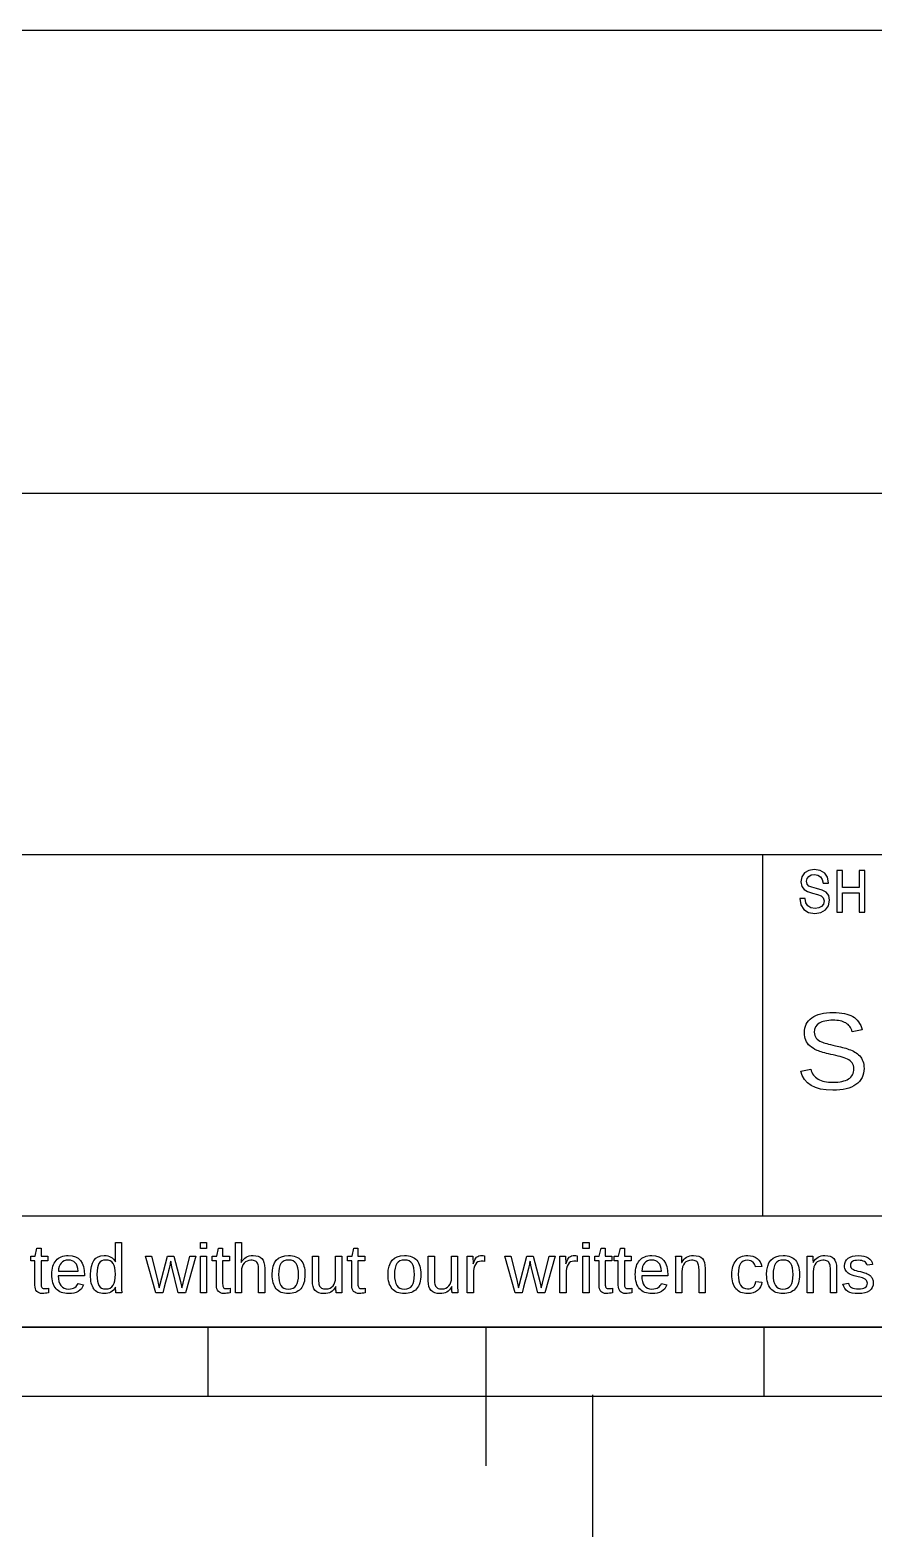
# Model space of a CAD drawing. Extents: x 0 to 297, y -130 to 79.
# Drawn here: x 220.8 to 251.1, y -128.2 to -74 of the extents above; entities that cross this region are included whole.
import ezdxf

# ---------------------------------------------------------------- set-up
doc = ezdxf.new("R2010")
doc.units = 0
doc.layers.get('0').update_dxf_attribs({"linetype": 'CONTINUOUS'})

msp = doc.modelspace()

# ---------------------------------------------------------------- linework, layer by layer
at = {"color": 7}
for p, q in [((147.09296, -73.981505), (287.18473, -73.981505)), ((147.08879, -90.636775), (266.15528, -90.636775)), ((147.08879, -103.636775), (266.15528, -103.636775)), ((247.13881, -116.636775), (247.13881, -103.636775)), ((248.543806, -104.442775), (248.509806, -104.624775)), ((248.641805, -104.302775), (248.543806, -104.442775)), ((248.792805, -104.211775), (248.641805, -104.302775)), ((248.712805, -104.594775), (248.731805, -104.496775)), ((248.731805, -104.702775), (248.712805, -104.594775)), ((248.731805, -104.496775), (248.788805, -104.423775)), ((248.788805, -104.423775), (248.874805, -104.373775)), ((248.986805, -104.179775), (248.792805, -104.211775)), ((248.874805, -104.373775), (248.993805, -104.356775)), ((249.203805, -104.211775), (248.986805, -104.179775)), ((248.993805, -104.356775), (249.114805, -104.377775)), ((249.114805, -104.377775), (249.209805, -104.436775)), ((249.363805, -104.306775), (249.203805, -104.211775)), ((249.209805, -104.436775), (249.272805, -104.533775)), ((249.272805, -104.533775), (249.302805, -104.665775)), ((249.464804, -104.457775), (249.363805, -104.306775)), ((249.499804, -104.661775), (249.464804, -104.457775)), ((250.002804, -104.217775), (249.801804, -104.217775)), ((249.801804, -104.217775), (249.801804, -105.717775)), ((250.002804, -104.829775), (250.002804, -104.217775)), ((250.802803, -104.217775), (250.603803, -104.217775)), ((250.603803, -104.217775), (250.603803, -104.829775)), ((250.802803, -105.717775), (250.802803, -104.217775)), ((248.509806, -104.624775), (248.537806, -104.786775)), ((248.537806, -104.786775), (248.619805, -104.896775)), ((248.619805, -104.896775), (248.749805, -104.970775)), ((248.794805, -104.771775), (248.731805, -104.702775)), ((248.749805, -104.970775), (248.926805, -105.026775)), ((248.904805, -104.818775), (248.794805, -104.771775)), ((249.073805, -104.859775), (248.904805, -104.818775)), ((248.926805, -105.026775), (249.101805, -105.075775)), ((249.270805, -104.916775), (249.073805, -104.859775)), ((249.101805, -105.075775), (249.233805, -105.123775)), ((249.233805, -105.123775), (249.313805, -105.192775)), ((249.417805, -104.991775), (249.270805, -104.916775)), ((249.302805, -104.665775), (249.499804, -104.665775)), ((249.507804, -105.106775), (249.417805, -104.991775)), ((249.499804, -104.665775), (249.499804, -104.661775)), ((249.540804, -105.283775), (249.507804, -105.106775)), ((250.603803, -104.829775), (250.002804, -104.829775)), ((250.002804, -105.717775), (250.002804, -105.013775)), ((250.002804, -105.013775), (250.603803, -105.013775)), ((250.603803, -105.013775), (250.603803, -105.717775)), ((248.660805, -105.222775), (248.463806, -105.222775)), ((248.463806, -105.222775), (248.507806, -105.452775)), ((248.507806, -105.452775), (248.615805, -105.620775)), ((248.615805, -105.620775), (248.781805, -105.722775)), ((248.684805, -105.372775), (248.660805, -105.222775)), ((248.660805, -105.222775), (248.660805, -105.222775)), ((248.755805, -105.484775), (248.684805, -105.372775)), ((248.868805, -105.553775), (248.755805, -105.484775)), ((249.015805, -105.577775), (248.868805, -105.553775)), ((249.146805, -105.560775), (249.015805, -105.577775)), ((249.248805, -105.506775), (249.146805, -105.560775)), ((249.229805, -105.724775), (249.395805, -105.629775)), ((249.315805, -105.419775), (249.248805, -105.506775)), ((249.313805, -105.192775), (249.341805, -105.305775)), ((249.341805, -105.305775), (249.315805, -105.419775)), ((249.395805, -105.629775), (249.501804, -105.480775)), ((249.501804, -105.480775), (249.540804, -105.283775)), ((248.781805, -105.722775), (249.006805, -105.758775)), ((249.006805, -105.758775), (249.229805, -105.724775)), ((249.801804, -105.717775), (250.002804, -105.717775)), ((249.801804, -105.717775), (249.801804, -105.717775)), ((250.603803, -105.717775), (250.802803, -105.717775)), ((250.71511, -109.947891), (250.35241, -110.011591)), ((248.50419, -111.429601), (248.8611, -111.358201)), ((250.77883, -111.331241), (250.77878, -111.331211)), ((147.08866, -116.636775), (266.15514, -116.636775)), ((223.85663, -118.146985), (223.85663, -117.598885)), ((223.85663, -117.598885), (224.07636, -117.598885)), ((224.07636, -117.598885), (224.07636, -119.138195)), ((226.91205, -117.808915), (226.91205, -117.598945)), ((226.91205, -117.598945), (227.13177, -117.598945)), ((227.13177, -117.598945), (227.13177, -117.808915)), ((228.16818, -119.410555), (228.16818, -117.599025)), ((228.16818, -117.599025), (228.38791, -117.599025)), ((228.38791, -117.599025), (228.38791, -118.070225)), ((240.66815, -117.808915), (240.66815, -117.598945)), ((240.66815, -117.598945), (240.88788, -117.598945)), ((240.88788, -117.598945), (240.88788, -117.808915)), ((220.80732, -118.249585), (220.80732, -118.089675)), ((220.80732, -118.089675), (220.96845, -118.089675)), ((220.96845, -118.089675), (221.03315, -117.794265)), ((221.03315, -117.794265), (221.17963, -117.794265)), ((221.17963, -117.794265), (221.17963, -118.089675)), ((221.17963, -118.089675), (221.42377, -118.089675)), ((221.42377, -118.089675), (221.42377, -118.249585)), ((223.85863, -118.294695), (223.85663, -118.146985)), ((225.30562, -119.410475), (224.93575, -118.089675)), ((224.93575, -118.089675), (225.15303, -118.089675)), ((225.15303, -118.089675), (225.37642, -118.986885)), ((225.44962, -119.138285), (225.7255, -118.089705)), ((225.7255, -118.089705), (225.9611, -118.089705)), ((225.9611, -118.089705), (226.19181, -118.996685)), ((226.28581, -119.058935), (226.53606, -118.089705)), ((226.7509, -118.089705), (226.37249, -119.410475)), ((226.53606, -118.089705), (226.7509, -118.089705)), ((227.13177, -117.808915), (226.91205, -117.808915)), ((226.91205, -119.410475), (226.91205, -118.089675)), ((226.91205, -118.089675), (227.13177, -118.089675)), ((227.13177, -118.089675), (227.13177, -119.410475)), ((227.33807, -118.249585), (227.33807, -118.089675)), ((227.33807, -118.089675), (227.4992, -118.089675)), ((227.4992, -118.089675), (227.5639, -117.794265)), ((227.5639, -117.794265), (227.71039, -117.794265)), ((227.71039, -117.794265), (227.71039, -118.089675)), ((227.71039, -118.089675), (227.95453, -118.089675)), ((227.95453, -118.089675), (227.95453, -118.249585)), ((230.93704, -118.089695), (231.15887, -118.089675)), ((230.93704, -118.969815), (230.93704, -118.089695)), ((231.15887, -118.089675), (231.15887, -118.927075)), ((231.77291, -118.855025), (231.77291, -118.089645)), ((231.77291, -118.089645), (231.99263, -118.089645)), ((231.99263, -118.089645), (231.99263, -119.128455)), ((232.20379, -118.249585), (232.20379, -118.089675)), ((232.20379, -118.089675), (232.36493, -118.089675)), ((232.36493, -118.089675), (232.42963, -117.794265)), ((232.42963, -117.794265), (232.57612, -117.794265)), ((232.57612, -117.794265), (232.57612, -118.089675)), ((232.57612, -118.089675), (232.82026, -118.089675)), ((232.82026, -118.089675), (232.82026, -118.249585)), ((235.10696, -118.089695), (235.32879, -118.089675)), ((235.10696, -118.969815), (235.10696, -118.089695)), ((235.32879, -118.089675), (235.32879, -118.927075)), ((235.94282, -118.855025), (235.94282, -118.089645)), ((235.94282, -118.089645), (236.16254, -118.089645)), ((236.16254, -118.089645), (236.16254, -119.128455)), ((236.50221, -118.089675), (236.70973, -118.089675)), ((237.12755, -118.077415), (237.12755, -118.278835)), ((238.22911, -119.410475), (237.85924, -118.089675)), ((237.85924, -118.089675), (238.07653, -118.089675)), ((238.07653, -118.089675), (238.29992, -118.986885)), ((238.37312, -119.138285), (238.649, -118.089705)), ((238.649, -118.089705), (238.88459, -118.089705)), ((238.88459, -118.089705), (239.1153, -118.996685)), ((239.2093, -119.058935), (239.45954, -118.089705)), ((239.67439, -118.089705), (239.29608, -119.410475)), ((239.45954, -118.089705), (239.67439, -118.089705)), ((239.83473, -118.089675), (240.04225, -118.089675)), ((240.46007, -118.077415), (240.46007, -118.278835)), ((240.88788, -117.808915), (240.66815, -117.808915)), ((240.66815, -119.410475), (240.66815, -118.089675)), ((240.66815, -118.089675), (240.88788, -118.089675)), ((240.88788, -118.089675), (240.88788, -119.410475)), ((241.09417, -118.249585), (241.09417, -118.089675)), ((241.09417, -118.089675), (241.25531, -118.089675)), ((241.25531, -118.089675), (241.32001, -117.794265)), ((241.32001, -117.794265), (241.4665, -117.794265)), ((241.4665, -117.794265), (241.4665, -118.089675)), ((241.4665, -118.089675), (241.71064, -118.089675)), ((241.71064, -118.089675), (241.71064, -118.249585)), ((241.78875, -118.249585), (241.78875, -118.089675)), ((241.78875, -118.089675), (241.94989, -118.089675)), ((241.94989, -118.089675), (242.01459, -117.794265)), ((242.01459, -117.794265), (242.16108, -117.794265)), ((242.16108, -117.794265), (242.16108, -118.089675)), ((242.16108, -118.089675), (242.40522, -118.089675)), ((242.40522, -118.089675), (242.40522, -118.249585)), ((244.00228, -118.089715), (244.2098, -118.089715)), ((248.72753, -118.089715), (248.93505, -118.089715)), ((220.95991, -118.249585), (220.80732, -118.249585)), ((220.95991, -119.130935), (220.95991, -118.249585)), ((221.42377, -118.249585), (221.17963, -118.249585)), ((221.17963, -118.249585), (221.17963, -119.083325)), ((221.80341, -118.628035), (222.5163, -118.628005)), ((223.85663, -118.294695), (223.85863, -118.294695)), ((225.88665, -118.476635), (225.84275, -118.270335)), ((226.11737, -119.410475), (225.88665, -118.476635)), ((227.49066, -118.249585), (227.33807, -118.249585)), ((227.49066, -119.130935), (227.49066, -118.249585)), ((227.95453, -118.249585), (227.71039, -118.249585)), ((227.71039, -118.249585), (227.71039, -119.083325)), ((228.37791, -118.315625), (228.38177, -118.315505)), ((228.38791, -118.631745), (228.38791, -119.410555)), ((229.00189, -119.410515), (229.00189, -118.573115)), ((229.22284, -118.530385), (229.22284, -119.410515)), ((232.35638, -118.249585), (232.20379, -118.249585)), ((232.35638, -119.130935), (232.35638, -118.249585)), ((232.82026, -118.249585), (232.57612, -118.249585)), ((232.57612, -118.249585), (232.57612, -119.083325)), ((236.50921, -119.410475), (236.50921, -118.397285)), ((236.71973, -118.359445), (236.72473, -118.359445)), ((238.81024, -118.476635), (238.76624, -118.270335)), ((239.04095, -119.410475), (238.81024, -118.476635)), ((239.84173, -119.410475), (239.84173, -118.397285)), ((240.05225, -118.359445), (240.05725, -118.359445)), ((241.24676, -118.249585), (241.09417, -118.249585)), ((241.24676, -119.130935), (241.24676, -118.249585)), ((241.71064, -118.249585), (241.4665, -118.249585)), ((241.4665, -118.249585), (241.4665, -119.083325)), ((241.94134, -118.249585), (241.78875, -118.249585)), ((241.94134, -119.130935), (241.94134, -118.249585)), ((242.40522, -118.249585), (242.16108, -118.249585)), ((242.16108, -118.249585), (242.16108, -119.083325)), ((242.78485, -118.628035), (243.49774, -118.628005)), ((244.00928, -119.410515), (244.00928, -118.371695)), ((244.2188, -118.315635), (244.2228, -118.315635)), ((244.22901, -118.645135), (244.22901, -119.410515)), ((244.84295, -119.410475), (244.84295, -118.573075)), ((245.06386, -118.530455), (245.06386, -119.410585)), ((247.09761, -118.459575), (246.87178, -118.476675)), ((248.73453, -119.410515), (248.73453, -118.371695)), ((248.94405, -118.315635), (248.94805, -118.315635)), ((248.95425, -118.645135), (248.95425, -119.410515)), ((249.56829, -119.410475), (249.56829, -118.573075)), ((249.78912, -118.530455), (249.78912, -119.410585)), ((251.08802, -118.392345), (250.89027, -118.416745)), ((221.44572, -119.238305), (221.44574, -119.400705)), ((222.74336, -118.796415), (221.80097, -118.796455)), ((222.51509, -119.067435), (222.70796, -119.122335)), ((222.74336, -118.767115), (222.74336, -118.796415)), ((223.19013, -118.748855), (223.19013, -118.748855)), ((223.8604, -119.198035), (223.85663, -119.198065)), ((225.42892, -119.228585), (225.44962, -119.138285)), ((226.19181, -118.996685), (226.24801, -119.228615)), ((226.24801, -119.228615), (226.28581, -119.058935)), ((227.97649, -119.238305), (227.9765, -119.400705)), ((230.43994, -118.748855), (230.43988, -118.748855)), ((230.67059, -118.748855), (230.67059, -118.748855)), ((231.78211, -119.184615), (231.77811, -119.184615)), ((232.84221, -119.238305), (232.84222, -119.400705)), ((234.60986, -118.748855), (234.6098, -118.748855)), ((234.84051, -118.748855), (234.84051, -118.748855)), ((235.95202, -119.184615), (235.94802, -119.184615)), ((236.72962, -118.721955), (236.72962, -119.410435)), ((238.35242, -119.228585), (238.37312, -119.138285)), ((239.1153, -118.996685), (239.1715, -119.228615)), ((239.1715, -119.228615), (239.2093, -119.058935)), ((240.06214, -118.721955), (240.06214, -119.410435)), ((241.73259, -119.238305), (241.7326, -119.400705)), ((242.42717, -119.238305), (242.42718, -119.400705)), ((243.7248, -118.796415), (242.78241, -118.796455)), ((243.49653, -119.067435), (243.6894, -119.122335)), ((243.7248, -118.767115), (243.7248, -118.796415)), ((246.25655, -118.744005), (246.25652, -118.743965)), ((246.88277, -119.002735), (247.10494, -119.017435)), ((248.22547, -118.748855), (248.22551, -118.748855)), ((248.45623, -118.748855), (248.45623, -118.748855)), ((250.02117, -119.100385), (250.21526, -119.062585)), ((250.67057, -118.854965), (250.5131, -118.813465)), ((251.11123, -119.045545), (251.11126, -119.045485)), ((224.08336, -119.410415), (223.8734, -119.410415)), ((225.55953, -119.410475), (225.30562, -119.410475)), ((226.37249, -119.410475), (226.11737, -119.410475)), ((227.13177, -119.410475), (226.91205, -119.410475)), ((228.38791, -119.410555), (228.16818, -119.410555)), ((229.22284, -119.410515), (229.00189, -119.410515)), ((231.99963, -119.410445), (231.79211, -119.410445)), ((236.16954, -119.410445), (235.96202, -119.410445)), ((236.72962, -119.410435), (236.50921, -119.410475)), ((238.48302, -119.410475), (238.22911, -119.410475)), ((239.29608, -119.410475), (239.04095, -119.410475)), ((240.06214, -119.410435), (239.84173, -119.410475)), ((240.88788, -119.410475), (240.66815, -119.410475)), ((244.22901, -119.410515), (244.00928, -119.410515)), ((245.06386, -119.410585), (244.84295, -119.410475)), ((248.95425, -119.410515), (248.73453, -119.410515)), ((249.78912, -119.410585), (249.56829, -119.410475)), ((9.995553, -120.629921), (286.70447, -120.629921)), ((147.09296, -120.636775), (287.18473, -120.636775)), ((227.175, -120.629921), (227.175, -123.129921)), ((237.175, -120.629921), (237.175, -125.629921)), ((247.175, -120.629921), (247.175, -123.129921)), ((137.15173, -123.129921), (287.19826, -123.129921)), ((241.008, -123.074181), (241.008, -128.185651))]:
    msp.add_line(p, q, dxfattribs=at)
for points in [[(248.89776, -109.511881), (249.076533, -109.385835), (249.331837, -109.322811), (249.66367, -109.322811)], [(249.66367, -109.322811), (249.97235, -109.322811), (250.208363, -109.370401), (250.37171, -109.465581)], [(250.37171, -109.465581), (250.53505, -109.559468), (250.649517, -109.720238), (250.71511, -109.947891)], [(248.63152, -110.050141), (248.63152, -109.817348), (248.720267, -109.637928), (248.89776, -109.511881)], [(249.16206, -109.708691), (249.047593, -109.780711), (248.99036, -109.888105), (248.99036, -110.030871)], [(248.99036, -110.030871), (248.99036, -110.114471), (249.012227, -110.183925), (249.05596, -110.239231)], [(249.65981, -109.600651), (249.44245, -109.600651), (249.276533, -109.636665), (249.16206, -109.708691)], [(250.12476, -109.699051), (250.012867, -109.633451), (249.857883, -109.600651), (249.65981, -109.600651)], [(250.35241, -110.011591), (250.312543, -109.867538), (250.23666, -109.763358), (250.12476, -109.699051)], [(248.68172, -110.320241), (248.648253, -110.241781), (248.63152, -110.151748), (248.63152, -110.050141)], [(248.83027, -110.526671), (248.765937, -110.467471), (248.71642, -110.398661), (248.68172, -110.320241)], [(249.09265, -110.684871), (248.982043, -110.637271), (248.894583, -110.584538), (248.83027, -110.526671)], [(249.05596, -110.239231), (249.10096, -110.293231), (249.165267, -110.339535), (249.24888, -110.378141)], [(249.24888, -110.378141), (249.33248, -110.415408), (249.49904, -110.461708), (249.74856, -110.517041)], [(249.74856, -110.517041), (249.83216, -110.536308), (249.915117, -110.556241), (249.99743, -110.576841)], [(249.58268, -110.827631), (249.367893, -110.780031), (249.20455, -110.732445), (249.09265, -110.684871)], [(249.9203, -110.906731), (249.818693, -110.882265), (249.706153, -110.855898), (249.58268, -110.827631)], [(250.18268, -110.997431), (250.109367, -110.961431), (250.021907, -110.931198), (249.9203, -110.906731)], [(249.99743, -110.576841), (250.08103, -110.596108), (250.160773, -110.619908), (250.23666, -110.648241)], [(250.35245, -111.134401), (250.312583, -111.079068), (250.255993, -111.033411), (250.18268, -110.997431)], [(250.23666, -110.648241), (250.31254, -110.675241), (250.38328, -110.707408), (250.44888, -110.744741)], [(250.44888, -110.744741), (250.51576, -110.782008), (250.573637, -110.827668), (250.62251, -110.881721)], [(250.62251, -110.881721), (250.671377, -110.935721), (250.709317, -110.999388), (250.73633, -111.072721)], [(250.73633, -111.072721), (250.764663, -111.146028), (250.77883, -111.232201), (250.77883, -111.331241)], [(249.65595, -112.120271), (248.993577, -112.120271), (248.609657, -111.890048), (248.50419, -111.429601)], [(248.8611, -111.358201), (248.902233, -111.521541), (248.989693, -111.641798), (249.12348, -111.718971)], [(250.21929, -111.711251), (250.349197, -111.628938), (250.41415, -111.508681), (250.41415, -111.350481)], [(250.41415, -111.350481), (250.41415, -111.261735), (250.393583, -111.189708), (250.35245, -111.134401)], [(250.77878, -111.331211), (250.77878, -111.582011), (250.680387, -111.776221), (250.4836, -111.913841)], [(249.12348, -111.718971), (249.25724, -111.794851), (249.439233, -111.832791), (249.66946, -111.832791)], [(250.4836, -111.913841), (250.288107, -112.051461), (250.012223, -112.120271), (249.65595, -112.120271)], [(249.66946, -111.832791), (249.9074, -111.832791), (250.090677, -111.792278), (250.21929, -111.711251)], [(221.72285, -118.239765), (221.82539, -118.123392), (221.97147, -118.065205), (222.16109, -118.065205)], [(222.16109, -118.065205), (222.54927, -118.065205), (222.74336, -118.299175), (222.74336, -118.767115)], [(222.95942, -118.756145), (222.95942, -118.295532), (223.121367, -118.065225), (223.44526, -118.065225)], [(223.44526, -118.065225), (223.545353, -118.065225), (223.628767, -118.083525), (223.6955, -118.120125)], [(223.6955, -118.120125), (223.762233, -118.156725), (223.815943, -118.214915), (223.85663, -118.294695)], [(228.38177, -118.315505), (228.42897, -118.229239), (228.48553, -118.166169), (228.55145, -118.126295)], [(228.38791, -118.070225), (228.38791, -118.119892), (228.386243, -118.171159), (228.38291, -118.224025)], [(228.55145, -118.126295), (228.618183, -118.085629), (228.702413, -118.065295), (228.80414, -118.065295)], [(228.80414, -118.065295), (228.947367, -118.065295), (229.052753, -118.101102), (229.1203, -118.172715)], [(229.49017, -118.748855), (229.49017, -118.293122), (229.687517, -118.065255), (230.08221, -118.065255)], [(230.08221, -118.065255), (230.284037, -118.065255), (230.432557, -118.121002), (230.52777, -118.232495)], [(233.66009, -118.748855), (233.66009, -118.293122), (233.857437, -118.065255), (234.25213, -118.065255)], [(234.25213, -118.065255), (234.453957, -118.065255), (234.602477, -118.121002), (234.69769, -118.232495)], [(236.50921, -118.397285), (236.50921, -118.304512), (236.506877, -118.201975), (236.50221, -118.089675)], [(236.70973, -118.089675), (236.716397, -118.239415), (236.71973, -118.329339), (236.71973, -118.359445)], [(236.72473, -118.359445), (236.75973, -118.246325), (236.800013, -118.169015), (236.84558, -118.127515)], [(236.84558, -118.127515), (236.89118, -118.085982), (236.95547, -118.065215), (237.03845, -118.065215)], [(237.03845, -118.065215), (237.067717, -118.065215), (237.097417, -118.069282), (237.12755, -118.077415)], [(239.84173, -118.397285), (239.84173, -118.304512), (239.839397, -118.201975), (239.83473, -118.089675)], [(240.04225, -118.089675), (240.048917, -118.239415), (240.05225, -118.329339), (240.05225, -118.359445)], [(240.05725, -118.359445), (240.09225, -118.246325), (240.132533, -118.169015), (240.1781, -118.127515)], [(240.1781, -118.127515), (240.2237, -118.085982), (240.28799, -118.065215), (240.37097, -118.065215)], [(240.37097, -118.065215), (240.400237, -118.065215), (240.429937, -118.069282), (240.46007, -118.077415)], [(242.70429, -118.239765), (242.80683, -118.123392), (242.952907, -118.065205), (243.14252, -118.065205)], [(243.14252, -118.065205), (243.530707, -118.065205), (243.7248, -118.299175), (243.7248, -118.767115)], [(244.00928, -118.371695), (244.00928, -118.217889), (244.006947, -118.123895), (244.00228, -118.089715)], [(244.2098, -118.089715), (244.210467, -118.093715), (244.211133, -118.104715), (244.2118, -118.122715)], [(244.2118, -118.122715), (244.212467, -118.140649), (244.213133, -118.161415), (244.2138, -118.185015)], [(244.2228, -118.315635), (244.273267, -118.224489), (244.331453, -118.160199), (244.39736, -118.122765)], [(244.39736, -118.122765), (244.464087, -118.084499), (244.546687, -118.065365), (244.64516, -118.065365)], [(244.64516, -118.065365), (244.790013, -118.065365), (244.895807, -118.101582), (244.96254, -118.174015)], [(246.17354, -118.241065), (246.2712, -118.123879), (246.411173, -118.065285), (246.59346, -118.065285)], [(246.59346, -118.065285), (246.728553, -118.065285), (246.840453, -118.100279), (246.92916, -118.170265)], [(247.27581, -118.748855), (247.27581, -118.293122), (247.473157, -118.065255), (247.86785, -118.065255)], [(247.86785, -118.065255), (248.06967, -118.065255), (248.21819, -118.121002), (248.31341, -118.232495)], [(248.73453, -118.371695), (248.73453, -118.217889), (248.732197, -118.123895), (248.72753, -118.089715)], [(248.93505, -118.089715), (248.935717, -118.093715), (248.936383, -118.104715), (248.93705, -118.122715)], [(248.93705, -118.122715), (248.937717, -118.140649), (248.938383, -118.161415), (248.93905, -118.185015)], [(248.94805, -118.315635), (248.998517, -118.224489), (249.056703, -118.160199), (249.12261, -118.122765)], [(249.12261, -118.122765), (249.189343, -118.084499), (249.271943, -118.065365), (249.37041, -118.065365)], [(249.37041, -118.065365), (249.51527, -118.065365), (249.621067, -118.101582), (249.6878, -118.174015)], [(250.07362, -118.438725), (250.07362, -118.318279), (250.116343, -118.226725), (250.20179, -118.164065)], [(250.20179, -118.164065), (250.288057, -118.100599), (250.413383, -118.068865), (250.57777, -118.068865)], [(250.57777, -118.068865), (250.723443, -118.068865), (250.839003, -118.094499), (250.92445, -118.145765)], [(250.92445, -118.145765), (251.01071, -118.197032), (251.065233, -118.279225), (251.08802, -118.392345)], [(221.57027, -118.741475), (221.57027, -118.523375), (221.62113, -118.356139), (221.72285, -118.239765)], [(221.90351, -118.335065), (221.841643, -118.405865), (221.808277, -118.503522), (221.80341, -118.628035)], [(222.15741, -118.227645), (222.050803, -118.227645), (221.96617, -118.263452), (221.90351, -118.335065)], [(222.4101, -118.324045), (222.3515, -118.259779), (222.26727, -118.227645), (222.15741, -118.227645)], [(222.5163, -118.628005), (222.5041, -118.488845), (222.4687, -118.387525), (222.4101, -118.324045)], [(223.26333, -118.350905), (223.21453, -118.432285), (223.19013, -118.564935), (223.19013, -118.748855)], [(223.50381, -118.227615), (223.39313, -118.227615), (223.31297, -118.268712), (223.26333, -118.350905)], [(223.77236, -118.349685), (223.716227, -118.268305), (223.62671, -118.227615), (223.50381, -118.227615)], [(223.85656, -118.734205), (223.85656, -118.559239), (223.828493, -118.431065), (223.77236, -118.349685)], [(225.80855, -118.429025), (225.793083, -118.497385), (225.710077, -118.824535), (225.55953, -119.410475)], [(225.84275, -118.270335), (225.835417, -118.306935), (225.824017, -118.359832), (225.80855, -118.429025)], [(228.38291, -118.224025), (228.380243, -118.276959), (228.378577, -118.307492), (228.37791, -118.315625)], [(228.48071, -118.342435), (228.418843, -118.414049), (228.38791, -118.510485), (228.38791, -118.631745)], [(228.72973, -118.235015), (228.626377, -118.235015), (228.54337, -118.270822), (228.48071, -118.342435)], [(228.89209, -118.266715), (228.853023, -118.245582), (228.798903, -118.235015), (228.72973, -118.235015)], [(228.97629, -118.366815), (228.959223, -118.321215), (228.931157, -118.287849), (228.89209, -118.266715)], [(229.00189, -118.573115), (229.00189, -118.480342), (228.993357, -118.411575), (228.97629, -118.366815)], [(229.1203, -118.172715), (229.18866, -118.243522), (229.22284, -118.362745), (229.22284, -118.530385)], [(229.80632, -118.354565), (229.749387, -118.438385), (229.72092, -118.569815), (229.72092, -118.748855)], [(230.08586, -118.227615), (229.95728, -118.227615), (229.8641, -118.269932), (229.80632, -118.354565)], [(230.35808, -118.352125), (230.304347, -118.269119), (230.213607, -118.227615), (230.08586, -118.227615)], [(230.43988, -118.748855), (230.43988, -118.566562), (230.412613, -118.434319), (230.35808, -118.352125)], [(230.52777, -118.232495), (230.622983, -118.343169), (230.67059, -118.515289), (230.67059, -118.748855)], [(233.97624, -118.354565), (233.919307, -118.438385), (233.89084, -118.569815), (233.89084, -118.748855)], [(234.25579, -118.227615), (234.127203, -118.227615), (234.03402, -118.269932), (233.97624, -118.354565)], [(234.528, -118.352125), (234.474267, -118.269119), (234.38353, -118.227615), (234.25579, -118.227615)], [(234.6098, -118.748855), (234.6098, -118.566562), (234.582533, -118.434319), (234.528, -118.352125)], [(234.69769, -118.232495), (234.792903, -118.343169), (234.84051, -118.515289), (234.84051, -118.748855)], [(236.80162, -118.385045), (236.75362, -118.463165), (236.72962, -118.575469), (236.72962, -118.721955)], [(237.01036, -118.266635), (236.919213, -118.266635), (236.849633, -118.306105), (236.80162, -118.385045)], [(237.12755, -118.278835), (237.098283, -118.270702), (237.05922, -118.266635), (237.01036, -118.266635)], [(238.73204, -118.429025), (238.716573, -118.497385), (238.633567, -118.824535), (238.48302, -119.410475)], [(238.76624, -118.270335), (238.758907, -118.306935), (238.747507, -118.359832), (238.73204, -118.429025)], [(240.13414, -118.385045), (240.08614, -118.463165), (240.06214, -118.575469), (240.06214, -118.721955)], [(240.34288, -118.266635), (240.251733, -118.266635), (240.182153, -118.306105), (240.13414, -118.385045)], [(240.46007, -118.278835), (240.430803, -118.270702), (240.39174, -118.266635), (240.34288, -118.266635)], [(242.5517, -118.741475), (242.5517, -118.523375), (242.602563, -118.356139), (242.70429, -118.239765)], [(242.88495, -118.335065), (242.823083, -118.405865), (242.789717, -118.503522), (242.78485, -118.628035)], [(243.13885, -118.227645), (243.032243, -118.227645), (242.94761, -118.263452), (242.88495, -118.335065)], [(243.39154, -118.324045), (243.33294, -118.259779), (243.24871, -118.227645), (243.13885, -118.227645)], [(243.49774, -118.628005), (243.48554, -118.488845), (243.45014, -118.387525), (243.39154, -118.324045)], [(244.2138, -118.185015), (244.215133, -118.207815), (244.2168, -118.251355), (244.2188, -118.315635)], [(244.32051, -118.343615), (244.25951, -118.416049), (244.22901, -118.516555), (244.22901, -118.645135)], [(244.57076, -118.234975), (244.464967, -118.234975), (244.38155, -118.271189), (244.32051, -118.343615)], [(244.73555, -118.266675), (244.698083, -118.245542), (244.643153, -118.234975), (244.57076, -118.234975)], [(244.81735, -118.370435), (244.800283, -118.322435), (244.773017, -118.287849), (244.73555, -118.266675)], [(244.84295, -118.573075), (244.84295, -118.485995), (244.834417, -118.418449), (244.81735, -118.370435)], [(244.96254, -118.174015), (245.030087, -118.245629), (245.06386, -118.364442), (245.06386, -118.530455)], [(246.02706, -118.748885), (246.02706, -118.526712), (246.075887, -118.357439), (246.17354, -118.241065)], [(246.33465, -118.353385), (246.282583, -118.430699), (246.25655, -118.560905), (246.25655, -118.744005)], [(246.58733, -118.237415), (246.470957, -118.237415), (246.38673, -118.276072), (246.33465, -118.353385)], [(246.78508, -118.302115), (246.73868, -118.258982), (246.672763, -118.237415), (246.58733, -118.237415)], [(246.87178, -118.476675), (246.86038, -118.403435), (246.83148, -118.345249), (246.78508, -118.302115)], [(246.92916, -118.170265), (247.01868, -118.240252), (247.07483, -118.336689), (247.09761, -118.459575)], [(247.59195, -118.354565), (247.535017, -118.438385), (247.50655, -118.569815), (247.50655, -118.748855)], [(247.87149, -118.227615), (247.74291, -118.227615), (247.64973, -118.269932), (247.59195, -118.354565)], [(248.14371, -118.352125), (248.089977, -118.269119), (247.999237, -118.227615), (247.87149, -118.227615)], [(248.22551, -118.748855), (248.22551, -118.566562), (248.198243, -118.434319), (248.14371, -118.352125)], [(248.31341, -118.232495), (248.408623, -118.343169), (248.45623, -118.515289), (248.45623, -118.748855)], [(248.93905, -118.185015), (248.940383, -118.207815), (248.94205, -118.251355), (248.94405, -118.315635)], [(249.04585, -118.343615), (248.984783, -118.416049), (248.95425, -118.516555), (248.95425, -118.645135)], [(249.29609, -118.234975), (249.190297, -118.234975), (249.106883, -118.271189), (249.04585, -118.343615)], [(249.46089, -118.266675), (249.423423, -118.245542), (249.36849, -118.234975), (249.29609, -118.234975)], [(249.54269, -118.370435), (249.525623, -118.322435), (249.498357, -118.287849), (249.46089, -118.266675)], [(249.56829, -118.573075), (249.56829, -118.485995), (249.559757, -118.418449), (249.54269, -118.370435)], [(249.6878, -118.174015), (249.755347, -118.245629), (249.78912, -118.364442), (249.78912, -118.530455)], [(250.11882, -118.603515), (250.088687, -118.558782), (250.07362, -118.503852), (250.07362, -118.438725)], [(250.24333, -118.718265), (250.190463, -118.686532), (250.14896, -118.648282), (250.11882, -118.603515)], [(250.35802, -118.280065), (250.31082, -118.310199), (250.28722, -118.355772), (250.28722, -118.416785)], [(250.28722, -118.416785), (250.28722, -118.454252), (250.296987, -118.485185), (250.31652, -118.509585)], [(250.31652, -118.509585), (250.336053, -118.533985), (250.364953, -118.554752), (250.40322, -118.571885)], [(250.57775, -118.234865), (250.478463, -118.234865), (250.40522, -118.249932), (250.35802, -118.280065)], [(250.40322, -118.571885), (250.441487, -118.588952), (250.522053, -118.612552), (250.64492, -118.642685)], [(250.79137, -118.282465), (250.738503, -118.250732), (250.667297, -118.234865), (250.57775, -118.234865)], [(250.64492, -118.642685), (250.761293, -118.671952), (250.845113, -118.699219), (250.89638, -118.724485)], [(250.89027, -118.416745), (250.87807, -118.358145), (250.845103, -118.313385), (250.79137, -118.282465)], [(221.22358, -119.430005), (221.0478, -119.430005), (220.95991, -119.330315), (220.95991, -119.130935)], [(221.17963, -119.083325), (221.17963, -119.146792), (221.189797, -119.191552), (221.21013, -119.217605)], [(221.21013, -119.217605), (221.231263, -119.242805), (221.267477, -119.255405), (221.31877, -119.255405)], [(221.31877, -119.255405), (221.348037, -119.255405), (221.390353, -119.249705), (221.44572, -119.238305)], [(221.72285, -119.260275), (221.62113, -119.143902), (221.57027, -118.970969), (221.57027, -118.741475)], [(221.80097, -118.796455), (221.80097, -118.947822), (221.832303, -119.064605), (221.89497, -119.146805)], [(221.89497, -119.146805), (221.957637, -119.228999), (222.04919, -119.270095), (222.16963, -119.270095)], [(222.70796, -119.122335), (222.62902, -119.330669), (222.449577, -119.434835), (222.16963, -119.434835)], [(222.16963, -119.270095), (222.264843, -119.270095), (222.340933, -119.250962), (222.3979, -119.212695)], [(222.3979, -119.212695), (222.4557, -119.174429), (222.494763, -119.126009), (222.51509, -119.067435)], [(223.0766, -119.266395), (222.99848, -119.154095), (222.95942, -118.984012), (222.95942, -118.756145)], [(223.19013, -118.748855), (223.19013, -118.933589), (223.21453, -119.065829), (223.26333, -119.145575)], [(223.26333, -119.145575), (223.31213, -119.225329), (223.391477, -119.265205), (223.50137, -119.265205)], [(223.50137, -119.265205), (223.625883, -119.265205), (223.716213, -119.222075), (223.77236, -119.135815)], [(223.85663, -119.198065), (223.815963, -119.282705), (223.761847, -119.343335), (223.69428, -119.379955)], [(223.77236, -119.135815), (223.828493, -119.049549), (223.85656, -118.915679), (223.85656, -118.734205)], [(223.8644, -119.320115), (223.861733, -119.272915), (223.8604, -119.232222), (223.8604, -119.198035)], [(224.07636, -119.138195), (224.07636, -119.275729), (224.078693, -119.366469), (224.08336, -119.410415)], [(225.37642, -118.986885), (225.38242, -119.006419), (225.39992, -119.086985), (225.42892, -119.228585)], [(227.75433, -119.430005), (227.57855, -119.430005), (227.49066, -119.330315), (227.49066, -119.130935)], [(227.71039, -119.083325), (227.71039, -119.146792), (227.720557, -119.191552), (227.74089, -119.217605)], [(227.74089, -119.217605), (227.762023, -119.242805), (227.79824, -119.255405), (227.84954, -119.255405)], [(227.84954, -119.255405), (227.878807, -119.255405), (227.921123, -119.249705), (227.97649, -119.238305)], [(229.63788, -119.259105), (229.539407, -119.141105), (229.49017, -118.971022), (229.49017, -118.748855)], [(229.72092, -118.748855), (229.72092, -118.923009), (229.748987, -119.054029), (229.80512, -119.141915)], [(229.80512, -119.141915), (229.862053, -119.228995), (229.951167, -119.272535), (230.07246, -119.272535)], [(230.07246, -119.272535), (230.204293, -119.272535), (230.298287, -119.230215), (230.35444, -119.145575)], [(230.35444, -119.145575), (230.41144, -119.060942), (230.43994, -118.928702), (230.43994, -118.748855)], [(230.67059, -118.748855), (230.67059, -118.979975), (230.619727, -119.152092), (230.518, -119.265205)], [(231.03714, -119.327485), (230.970407, -119.255059), (230.93704, -119.135835), (230.93704, -118.969815)], [(231.15887, -118.927075), (231.15887, -119.014149), (231.167403, -119.081695), (231.18447, -119.129715)], [(231.18447, -119.129715), (231.201537, -119.177715), (231.228803, -119.212302), (231.26627, -119.233475)], [(231.26627, -119.233475), (231.303737, -119.254609), (231.35867, -119.265175), (231.43107, -119.265175)], [(231.43107, -119.265175), (231.536863, -119.265175), (231.620277, -119.228962), (231.68131, -119.156535)], [(231.77811, -119.184615), (231.727643, -119.275762), (231.66905, -119.340459), (231.60233, -119.378705)], [(231.68131, -119.156535), (231.742377, -119.084109), (231.77291, -118.983605), (231.77291, -118.855025)], [(231.78611, -119.316445), (231.785443, -119.292845), (231.78411, -119.248902), (231.78211, -119.184615)], [(231.99263, -119.128455), (231.99263, -119.282269), (231.994963, -119.376265), (231.99963, -119.410445)], [(232.62005, -119.430005), (232.44427, -119.430005), (232.35638, -119.330315), (232.35638, -119.130935)], [(232.57612, -119.083325), (232.57612, -119.146792), (232.586287, -119.191552), (232.60662, -119.217605)], [(232.60662, -119.217605), (232.627753, -119.242805), (232.663967, -119.255405), (232.71526, -119.255405)], [(232.71526, -119.255405), (232.744527, -119.255405), (232.786843, -119.249705), (232.84221, -119.238305)], [(233.8078, -119.259105), (233.709327, -119.141105), (233.66009, -118.971022), (233.66009, -118.748855)], [(233.89084, -118.748855), (233.89084, -118.923009), (233.918907, -119.054029), (233.97504, -119.141915)], [(233.97504, -119.141915), (234.031973, -119.228995), (234.121087, -119.272535), (234.24238, -119.272535)], [(234.24238, -119.272535), (234.374213, -119.272535), (234.468207, -119.230215), (234.52436, -119.145575)], [(234.52436, -119.145575), (234.58136, -119.060942), (234.60986, -118.928702), (234.60986, -118.748855)], [(234.84051, -118.748855), (234.84051, -118.979975), (234.789647, -119.152092), (234.68792, -119.265205)], [(235.20705, -119.327485), (235.140323, -119.255059), (235.10696, -119.135835), (235.10696, -118.969815)], [(235.32879, -118.927075), (235.32879, -119.014149), (235.337323, -119.081695), (235.35439, -119.129715)], [(235.35439, -119.129715), (235.371457, -119.177715), (235.398723, -119.212302), (235.43619, -119.233475)], [(235.43619, -119.233475), (235.473657, -119.254609), (235.528587, -119.265175), (235.60098, -119.265175)], [(235.60098, -119.265175), (235.706773, -119.265175), (235.790187, -119.228962), (235.85122, -119.156535)], [(235.94802, -119.184615), (235.897553, -119.275762), (235.83896, -119.340459), (235.77224, -119.378705)], [(235.85122, -119.156535), (235.912287, -119.084109), (235.94282, -118.983605), (235.94282, -118.855025)], [(235.95602, -119.316445), (235.955353, -119.292845), (235.95402, -119.248902), (235.95202, -119.184615)], [(236.16254, -119.128455), (236.16254, -119.282269), (236.164873, -119.376265), (236.16954, -119.410445)], [(238.29992, -118.986885), (238.30592, -119.006419), (238.32342, -119.086985), (238.35242, -119.228585)], [(241.51043, -119.430005), (241.33465, -119.430005), (241.24676, -119.330315), (241.24676, -119.130935)], [(241.4665, -119.083325), (241.4665, -119.146792), (241.476667, -119.191552), (241.497, -119.217605)], [(241.497, -119.217605), (241.518133, -119.242805), (241.554347, -119.255405), (241.60564, -119.255405)], [(241.60564, -119.255405), (241.634907, -119.255405), (241.677223, -119.249705), (241.73259, -119.238305)], [(242.20501, -119.430005), (242.02923, -119.430005), (241.94134, -119.330315), (241.94134, -119.130935)], [(242.16108, -119.083325), (242.16108, -119.146792), (242.171247, -119.191552), (242.19158, -119.217605)], [(242.19158, -119.217605), (242.212713, -119.242805), (242.248927, -119.255405), (242.30022, -119.255405)], [(242.30022, -119.255405), (242.329487, -119.255405), (242.371803, -119.249705), (242.42717, -119.238305)], [(242.70429, -119.260275), (242.602563, -119.143902), (242.5517, -118.970969), (242.5517, -118.741475)], [(242.78241, -118.796455), (242.78241, -118.947822), (242.813743, -119.064605), (242.87641, -119.146805)], [(242.87641, -119.146805), (242.939077, -119.228999), (243.03063, -119.270095), (243.15107, -119.270095)], [(243.6894, -119.122335), (243.61046, -119.330669), (243.431017, -119.434835), (243.15107, -119.434835)], [(243.15107, -119.270095), (243.246283, -119.270095), (243.322373, -119.250962), (243.37934, -119.212695)], [(243.37934, -119.212695), (243.43714, -119.174429), (243.476203, -119.126009), (243.49653, -119.067435)], [(246.17232, -119.260355), (246.07548, -119.143169), (246.02706, -118.972679), (246.02706, -118.748885)], [(246.25652, -118.743965), (246.25652, -118.919752), (246.284187, -119.049962), (246.33952, -119.134595)], [(246.33952, -119.134595), (246.394853, -119.219229), (246.478267, -119.261545), (246.58976, -119.261545)], [(246.58976, -119.261545), (246.667887, -119.261545), (246.73299, -119.240379), (246.78507, -119.198045)], [(246.78507, -119.198045), (246.837937, -119.155712), (246.870503, -119.090609), (246.88277, -119.002735)], [(247.10494, -119.017435), (247.087873, -119.144389), (247.033757, -119.245709), (246.94259, -119.321395)], [(247.42351, -119.259105), (247.325043, -119.141105), (247.27581, -118.971022), (247.27581, -118.748855)], [(247.50655, -118.748855), (247.50655, -118.923009), (247.534617, -119.054029), (247.59075, -119.141915)], [(247.59075, -119.141915), (247.647683, -119.228995), (247.736793, -119.272535), (247.85808, -119.272535)], [(247.85808, -119.272535), (247.98992, -119.272535), (248.083917, -119.230215), (248.14007, -119.145575)], [(248.14007, -119.145575), (248.197003, -119.060942), (248.22547, -118.928702), (248.22547, -118.748855)], [(248.45623, -118.748855), (248.45623, -118.979975), (248.405367, -119.152092), (248.30364, -119.265205)], [(250.19451, -119.354285), (250.105803, -119.299752), (250.048023, -119.215119), (250.02117, -119.100385)], [(250.21526, -119.062585), (250.233993, -119.133385), (250.27265, -119.185469), (250.33123, -119.218835)], [(250.5131, -118.813465), (250.38696, -118.780932), (250.297037, -118.749199), (250.24333, -118.718265)], [(250.33123, -119.218835), (250.38983, -119.251369), (250.47121, -119.267635), (250.57537, -119.267635)], [(250.57537, -119.267635), (250.686857, -119.267635), (250.768237, -119.250535), (250.81951, -119.216335)], [(250.84391, -118.935565), (250.80811, -118.903032), (250.75033, -118.876165), (250.67057, -118.854965)], [(250.81951, -119.216335), (250.871577, -119.182135), (250.89761, -119.130865), (250.89761, -119.062525)], [(250.89761, -119.062525), (250.89761, -119.010459), (250.87971, -118.968139), (250.84391, -118.935565)], [(250.89638, -118.724485), (250.947647, -118.748885), (250.98793, -118.776152), (251.01723, -118.806285)], [(251.11126, -119.045485), (251.11126, -119.169992), (251.06406, -119.266019), (250.96966, -119.333565)], [(251.01723, -118.806285), (251.047363, -118.836419), (251.070563, -118.871412), (251.08683, -118.911265)], [(251.08683, -118.911265), (251.103097, -118.950332), (251.11123, -118.995092), (251.11123, -119.045545)], [(221.44574, -119.400705), (221.373313, -119.420239), (221.29926, -119.430005), (221.22358, -119.430005)], [(222.16963, -119.434835), (221.974317, -119.434835), (221.82539, -119.376649), (221.72285, -119.260275)], [(223.44526, -119.434855), (223.278427, -119.434855), (223.15554, -119.378702), (223.0766, -119.266395)], [(223.69428, -119.379955), (223.627547, -119.416555), (223.54454, -119.434855), (223.44526, -119.434855)], [(223.8734, -119.410415), (223.870733, -119.397415), (223.867733, -119.367315), (223.8644, -119.320115)], [(227.9765, -119.400705), (227.904073, -119.420239), (227.830017, -119.430005), (227.75433, -119.430005)], [(230.07489, -119.434885), (229.882017, -119.434885), (229.736347, -119.376292), (229.63788, -119.259105)], [(230.518, -119.265205), (230.416273, -119.378325), (230.26857, -119.434885), (230.07489, -119.434885)], [(231.35575, -119.434905), (231.21089, -119.434905), (231.104687, -119.399099), (231.03714, -119.327485)], [(231.60233, -119.378705), (231.536397, -119.416172), (231.454203, -119.434905), (231.35575, -119.434905)], [(231.79011, -119.377445), (231.789443, -119.359512), (231.78811, -119.339179), (231.78611, -119.316445)], [(231.79211, -119.410445), (231.791443, -119.406445), (231.790777, -119.395445), (231.79011, -119.377445)], [(232.84222, -119.400705), (232.769793, -119.420239), (232.695737, -119.430005), (232.62005, -119.430005)], [(234.24481, -119.434885), (234.051937, -119.434885), (233.906267, -119.376292), (233.8078, -119.259105)], [(234.68792, -119.265205), (234.5862, -119.378325), (234.438497, -119.434885), (234.24481, -119.434885)], [(235.52566, -119.434905), (235.3808, -119.434905), (235.274597, -119.399099), (235.20705, -119.327485)], [(235.77224, -119.378705), (235.706307, -119.416172), (235.624113, -119.434905), (235.52566, -119.434905)], [(235.96002, -119.377445), (235.959353, -119.359512), (235.95802, -119.339179), (235.95602, -119.316445)], [(235.96202, -119.410445), (235.961353, -119.406445), (235.960687, -119.395445), (235.96002, -119.377445)], [(241.7326, -119.400705), (241.660173, -119.420239), (241.586117, -119.430005), (241.51043, -119.430005)], [(242.42718, -119.400705), (242.354753, -119.420239), (242.280697, -119.430005), (242.20501, -119.430005)], [(243.15107, -119.434835), (242.955757, -119.434835), (242.80683, -119.376649), (242.70429, -119.260275)], [(246.59591, -119.434915), (246.411177, -119.434915), (246.26998, -119.376729), (246.17232, -119.260355)], [(246.94259, -119.321395), (246.851443, -119.397075), (246.735883, -119.434915), (246.59591, -119.434915)], [(247.86052, -119.434885), (247.667653, -119.434885), (247.521983, -119.376292), (247.42351, -119.259105)], [(248.30364, -119.265205), (248.201913, -119.378325), (248.054207, -119.434885), (247.86052, -119.434885)], [(250.57537, -119.434885), (250.410983, -119.434885), (250.28403, -119.408019), (250.19451, -119.354285)], [(250.96966, -119.333565), (250.876067, -119.401112), (250.744637, -119.434885), (250.57537, -119.434885)]]:
    msp.add_open_spline(points, degree=3, dxfattribs=at)

doc.saveas('drawing.dxf')
